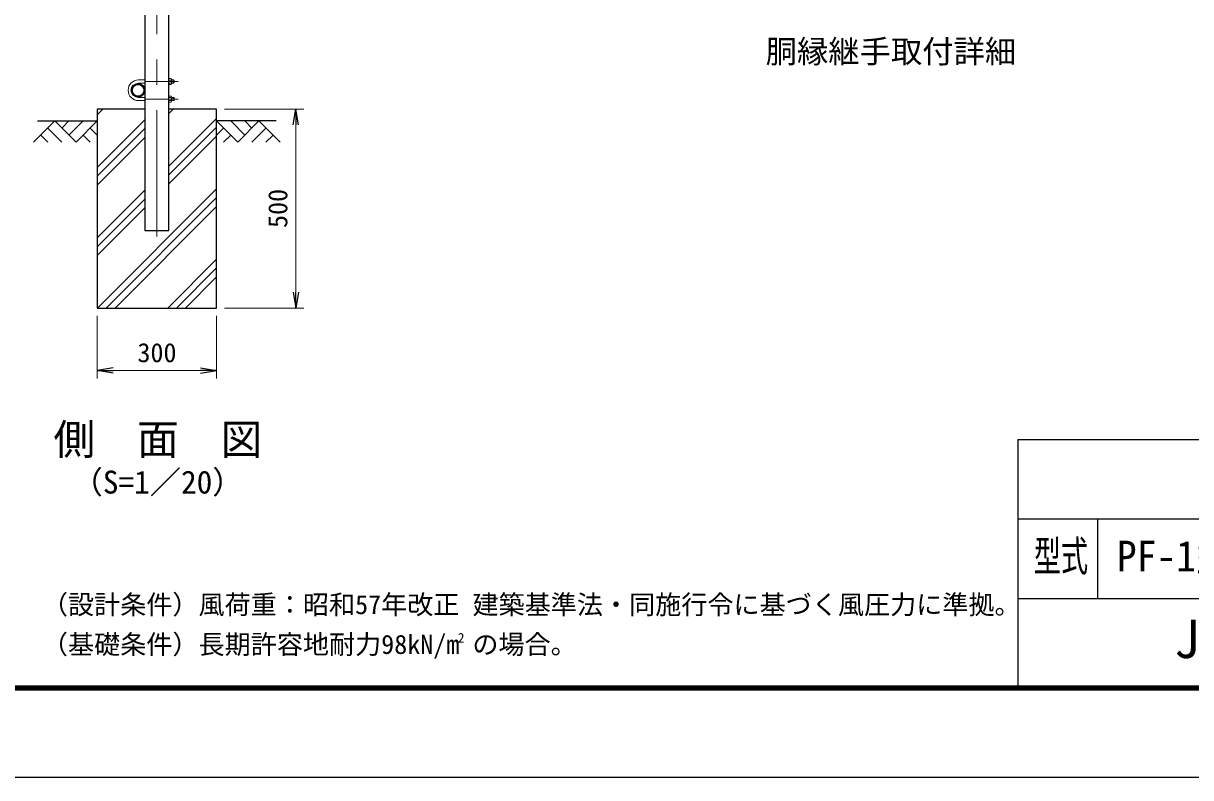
# Model space of a CAD drawing. Units: millimetres, scale not verified. Extents: x -4200 to 4200, y -2970 to 2970.
# Drawn here: x -379 to 2554, y -2970 to -1075 of the extents above; entities that cross this region are included whole.
import ezdxf
from ezdxf.enums import TextEntityAlignment as Align

# ---------------------------------------------------------------- set-up
doc = ezdxf.new("R2010")
doc.units = ezdxf.units.MM
doc.header["$LTSCALE"] = 10
doc.linetypes.add('USER1', pattern=[50.8, 31.75, -6.35, 6.35, -6.35])
for name, color, linetype, lineweight in [('0-0_D-STR1', 1, 'Continuous', 25), ('0-1_D-STR3', 3, 'Continuous', 13), ('0-2_D-BMK', 2, 'USER1', 13), ('0-3_D-STR-DIM', 7, 'Continuous', 13), ('0-6_D-DCR-HCH', 7, 'Continuous', 13), ('0-7_D-STR4', 7, 'Continuous', 25), ('0-8_D-BGD', 7, 'Continuous', 25), ('0-9_D-TTL-TXT', 7, 'Continuous', 25), ('0-C_D-TTL', 7, 'Continuous', 25)]:
    doc.layers.add(name, color=color, linetype=linetype, lineweight=lineweight)
doc.layers.add('0-4_0', color=7, linetype='Continuous')
doc.styles.add('ＭＳ ゴシック', font='')
doc.styles.get('ＭＳ ゴシック').set_extended_font_data('MS Gothic')

# ---------------------------------------------------------------- blocks, each defined once
blk = doc.blocks.new('_Open')
at = {"layer": '0-4_0'}
blk.add_line((-10, 1.667), (0, 0), dxfattribs=at)
blk.add_lwpolyline([(-10, -1.667), (0, 0), (-10, 0)], dxfattribs=at)

msp = doc.modelspace()

# ---------------------------------------------------------------- linework, layer by layer
at = {"layer": '0-0_D-STR1'}
msp.add_lwpolyline([(-73.72, 1226), (-73.72, -1595), (-13.22, -1595), (-13.22, 1226)], dxfattribs=at)
for radius in [17, 14.7]:
    msp.add_circle((-90.72, -1243), radius, dxfattribs=at)
at = {"layer": '0-1_D-STR3'}
for p, q in [((-89.72, -1217), (-73.72, -1217)), ((-89.72, -1225), (-73.72, -1225)), ((-13.22, -1213.5), (-7.42, -1213.5)), ((-7.42, -1217.25), (-13.22, -1217.25)), ((-7.42, -1224.75), (-13.22, -1224.75)), ((-6.72, -1215.08), (-6.72, -1226.65)), ((-6.72, -1217), (-0.92, -1217)), ((-6.72, -1217.7), (-0.22, -1217.7)), ((-6.72, -1224.3), (-0.22, -1224.3)), ((-6.72, -1225), (-0.92, -1225)), ((-0.92, -1217), (0.28, -1218.2)), ((-0.92, -1225), (-0.92, -1217)), ((0.28, -1223.8), (-0.92, -1225)), ((0.28, -1223.8), (0.28, -1218.2)), ((-89.72, -1261), (-73.72, -1261)), ((-13.22, -1272.5), (-13.22, -1257.5)), ((-13.22, -1257.5), (-7.42, -1257.5)), ((-7.42, -1261.25), (-13.22, -1261.25)), ((-6.72, -1270.92), (-6.72, -1259.35)), ((-6.72, -1261), (-0.92, -1261)), ((-0.92, -1261), (0.28, -1262.2)), ((-89.72, -1269), (-73.72, -1269)), ((-7.42, -1268.75), (-13.22, -1268.75)), ((-13.22, -1272.5), (-7.42, -1272.5)), ((-6.72, -1261.7), (-0.22, -1261.7)), ((-6.72, -1268.3), (-0.22, -1268.3)), ((-6.72, -1269), (-0.92, -1269)), ((0.28, -1267.8), (0.28, -1262.2))]:
    msp.add_line(p, q, dxfattribs=at)
for points in [[(-13.22, -1213.5), (-13.22, -1228.5), (-7.42, -1228.5)], [(0.28, -1267.8), (-0.92, -1269), (-0.92, -1261)]]:
    msp.add_lwpolyline(points, dxfattribs=at)
for centre, radius, start, end in [((-89.72, -1243), 26, 90, 270), ((-89.72, -1243), 18, 90, 270), ((-17.12, -1221), 10.39, 338.85295, 21.14705), ((-9.52, -1215.38), 2.81, 318.21899, 41.78101), ((-9.58, -1226.63), 2.86, 319.0514, 40.9486), ((-17.12, -1265), 10.39, 338.85295, 21.14705), ((-9.58, -1259.38), 2.86, 319.0514, 40.9486), ((-9.52, -1270.63), 2.81, 318.21899, 41.78101)]:
    msp.add_arc(centre, radius, start, end, dxfattribs=at)
at = {"layer": '0-2_D-BMK'}
for p, q in [((-43.47, -1610), (-43.47, 1250)), ((-73.72, -1221), (9.87, -1221)), ((-73.72, -1265), (9.87, -1265))]:
    msp.add_line(p, q, dxfattribs=at)
at = {"layer": '0-3_D-STR-DIM'}
for p, q in [((126.53, -1290), (325.54, -1290)), ((305.54, -1750), (305.54, -1330)), ((-193.47, -1810), (-193.47, -1967.32)), ((106.53, -1810), (106.53, -1967.32)), ((126.53, -1790), (325.54, -1790)), ((-153.47, -1947.32), (66.53, -1947.32))]:
    msp.add_line(p, q, dxfattribs=at)
at = {"layer": '0-6_D-DCR-HCH'}
for p, q in [((-193.47, -1304.46), (-179.01, -1290)), ((-13.22, -1300.99), (-2.23, -1290)), ((-299.9, -1320), (-353.11, -1373.21)), ((-299.9, -1320), (-246.68, -1373.21)), ((-282.16, -1337.74), (-264.42, -1320)), ((-264.42, -1355.47), (-228.95, -1320)), ((-246.68, -1373.21), (-193.47, -1320)), ((-193.47, -1437.04), (-73.72, -1317.29)), ((-13.22, -1433.57), (106.53, -1313.82)), ((159.74, -1373.21), (106.53, -1320)), ((177.48, -1355.47), (142, -1320)), ((212.95, -1320), (159.74, -1373.21)), ((195.31, -1337.83), (177.48, -1320)), ((212.95, -1320), (266.16, -1373.21)), ((-317.63, -1337.74), (-282, -1373.21)), ((-211.21, -1337.74), (-193.47, -1355.39)), ((-193.47, -1459.14), (-73.72, -1339.39)), ((-13.22, -1455.67), (106.53, -1335.92)), ((124.27, -1337.74), (106.53, -1355.39)), ((230.69, -1337.74), (195.05, -1373.21)), ((-335.37, -1355.47), (-317.55, -1373.21)), ((-228.95, -1355.47), (-211.13, -1373.21)), ((-193.47, -1481.24), (-73.72, -1361.49)), ((-13.22, -1477.77), (106.53, -1358.02)), ((142, -1355.47), (124.18, -1373.21)), ((248.43, -1355.47), (230.61, -1373.21)), ((-193.47, -1613.82), (-73.72, -1494.07)), ((-192.87, -1790), (106.53, -1490.6)), ((-193.47, -1635.92), (-73.72, -1516.17)), ((-170.78, -1790), (106.53, -1512.7)), ((-193.47, -1658.02), (-73.72, -1538.27)), ((-148.68, -1790), (106.53, -1534.79)), ((-16.1, -1790), (106.53, -1667.37)), ((6, -1790), (106.53, -1689.47)), ((28.1, -1790), (106.53, -1711.57))]:
    msp.add_line(p, q, dxfattribs=at)
at = {"layer": '0-7_D-STR4'}
msp.add_line((106.53, -1290), (-13.22, -1290), dxfattribs=at)
msp.add_lwpolyline([(-73.72, -1290), (-193.47, -1290), (-193.47, -1790), (106.53, -1790), (106.53, -1290)], dxfattribs=at)
at = {"layer": '0-8_D-BGD'}
for p, q in [((-343.47, -1320), (-193.47, -1320)), ((256.53, -1320), (106.53, -1320))]:
    msp.add_line(p, q, dxfattribs=at)
at = {"layer": '0-C_D-TTL'}
for p, q in [((2120, -2120), (2120, -2740)), ((2120, -2120), (3920, -2120)), ((2120, -2320), (3920, -2320)), ((2320, -2320), (2320, -2520)), ((2120, -2520), (3920, -2520))]:
    msp.add_line(p, q, dxfattribs=at)
at = {"layer": '0-C_D-TTL', "color": 2}
msp.add_lwpolyline([(-4200, 2970), (4200, 2970), (4200, -2970), (-4200, -2970)], close=True, dxfattribs=at)
at = {"layer": '0-C_D-TTL'}
for points in [[(-3930, 2750), (3930, 2750), (3930, -2750), (-3930, -2750)], [(-3927.5, 2747.5), (3927.5, 2747.5), (3927.5, -2747.5), (-3927.5, -2747.5)], [(-3925, 2745), (3925, 2745), (3925, -2745), (-3925, -2745)], [(-3922.5, 2742.5), (3922.5, 2742.5), (3922.5, -2742.5), (-3922.5, -2742.5)], [(-3920, 2740), (3920, 2740), (3920, -2740), (-3920, -2740)]]:
    msp.add_lwpolyline(points, close=True, dxfattribs=at)

# ---------------------------------------------------------------- block references
at = {"layer": '0-3_D-STR-DIM', "xscale": 4, "yscale": 4}
for p, rotation in [((305.54, -1290), 90), ((305.54, -1790), 270), ((-193.47, -1947.32), 180)]:
    msp.add_blockref('_Open', p, dxfattribs=dict(at, rotation=rotation))
msp.add_blockref('_Open', (106.53, -1947.32), dxfattribs=at)

# ---------------------------------------------------------------- texts
at = {"layer": '0-3_D-STR-DIM', "style": 'ＭＳ ゴシック'}
msp.add_text('500', height=48.09, rotation=90, dxfattribs=at).set_placement((298.79, -1588.88), align=Align.BOTTOM_LEFT)
msp.add_text('300', height=48.09, dxfattribs=at).set_placement((-92.35, -1940.57), align=Align.BOTTOM_LEFT)
at = {"layer": '0-9_D-TTL-TXT', "style": 'ＭＳ ゴシック'}
for s, height, p in [('胴縁継手取付詳細', 57.7, (1486.39, -1191.65)), ('側\u3000面\u3000図', 76.98, (-303.37, -2181.61)), ('（S=1／20）', 57.7, (-257.89, -2273.59)), ('（設計条件）風荷重：昭和57年改正 建築基準法・同施行令に基づく風圧力に準拠。', 48.09, (-332.45, -2573.6)), ('JFE 建材株式会社', 96.19, (2512.38, -2698.5)), ('（基礎条件）長期許容地耐力98kN/m の場合。', 48.09, (-332.45, -2673.6)), ('2', 24.05, (713.02, -2637.79))]:
    msp.add_text(s, height=height, dxfattribs=at).set_placement(p, align=Align.BOTTOM_LEFT)
for s, width, p in [('型式', 0.65, (2160.27, -2474.8)), ('PF-1型 H2500', 0.95, (2368.93, -2474.8))]:
    msp.add_text(s, height=76.98, dxfattribs=dict(at, width=width)).set_placement(p, align=Align.BOTTOM_LEFT)

doc.saveas('drawing.dxf')
